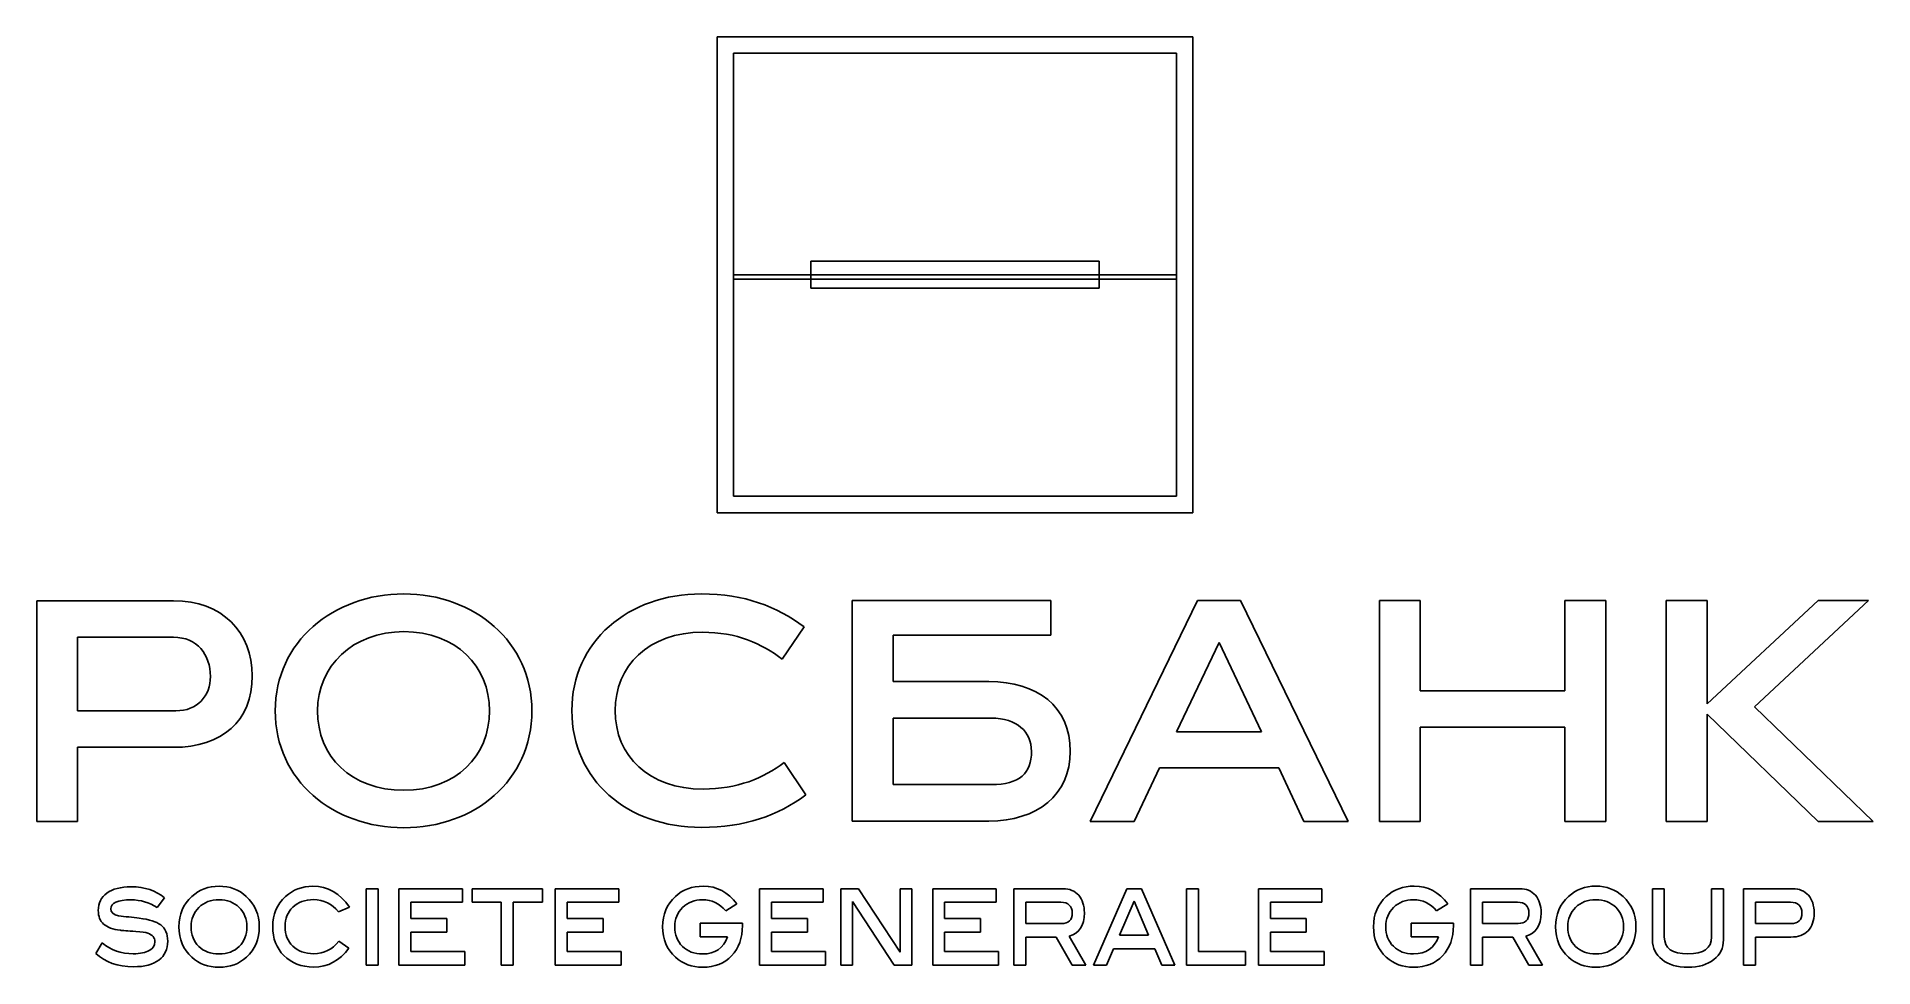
# Model space of a CAD drawing. Extents: x 0 to 39.7, y 0 to 20.1.
import ezdxf

# ---------------------------------------------------------------- set-up
doc = ezdxf.new("R2010")
doc.units = 0
doc.layers.get('0').update_dxf_attribs({"linetype": 'CONTINUOUS'})

msp = doc.modelspace()

# ---------------------------------------------------------------- linework, layer by layer
at = {"color": 7}
for p, q in [((14.699614, 20.109914), (24.985549, 20.109914)), ((14.699614, 9.823979), (14.699614, 20.109914)), ((24.985549, 20.109914), (24.985549, 9.823979)), ((24.630288, 19.754631), (15.054832, 19.754631)), ((15.054832, 19.754631), (15.054832, 14.87102)), ((24.630288, 14.87102), (24.630288, 19.754631)), ((16.728011, 15.258278), (22.957487, 15.258278)), ((16.728011, 14.675279), (16.728011, 15.258278)), ((22.957487, 15.258278), (22.957487, 14.675279)), ((24.630288, 14.966579), (15.054832, 14.966579)), ((15.054832, 14.966579), (15.054832, 10.179262)), ((15.054832, 14.87102), (24.630288, 14.87102)), ((24.630288, 10.179262), (24.630288, 14.966579)), ((22.957487, 14.675279), (16.728011, 14.675279)), ((15.054832, 10.179262), (24.630288, 10.179262)), ((24.985549, 9.823979), (14.699614, 9.823979)), ((-0.0011, 3.15154), (-0.0011, 7.923178)), ((-0.0011, 7.923178), (2.95706, 7.923178)), ((18.502937, 7.927854), (17.618714, 7.927854)), ((17.618714, 7.927854), (17.618714, 3.160222)), ((21.916723, 7.927854), (18.502937, 7.927854)), ((21.916723, 7.180377), (21.916723, 7.927854)), ((22.76017, 3.152058), (25.082114, 7.923696)), ((25.082114, 7.923696), (26.010515, 7.923696)), ((26.010515, 7.923696), (28.338949, 3.152058)), ((29.012475, 3.152058), (29.012475, 7.923696)), ((29.012475, 7.923696), (29.897076, 7.923696)), ((29.897076, 7.923696), (29.897076, 5.976539)), ((33.0198, 5.976539), (33.0198, 7.923696)), ((33.0198, 7.923696), (33.90479, 7.923696)), ((33.90479, 7.923696), (33.90479, 3.152058)), ((35.214133, 3.152058), (35.214133, 7.923696)), ((35.214133, 7.923696), (36.099479, 7.923696)), ((36.099479, 7.923696), (36.099479, 5.697085)), ((36.099479, 5.697085), (38.496486, 7.923696)), ((39.584128, 7.923696), (37.116648, 5.626439)), ((38.496486, 7.923696), (39.584128, 7.923696)), ((16.582874, 7.357899), (16.110866, 6.656976)), ((18.502937, 6.174417), (18.502937, 7.180377)), ((18.502937, 7.180377), (21.916723, 7.180377)), ((2.957092, 7.133725), (0.882757, 7.133725)), ((0.882757, 7.133725), (0.882757, 5.543288)), ((25.55221, 7.020402), (24.630277, 5.086225)), ((26.469187, 5.086225), (25.55221, 7.020402)), ((20.574984, 6.174417), (18.502937, 6.174417)), ((29.897076, 5.976539), (33.0198, 5.976539)), ((37.116648, 5.626439), (39.686231, 3.152058)), ((0.882757, 5.543288), (3.008128, 5.543288)), ((18.502916, 3.948541), (18.502916, 5.385365)), ((18.502916, 5.385365), (20.625631, 5.385365)), ((33.0198, 5.193371), (29.897076, 5.193371)), ((29.897076, 5.193371), (29.897076, 3.152058)), ((33.0198, 3.152058), (33.0198, 5.193371)), ((38.496486, 3.152058), (36.099479, 5.467933)), ((36.099479, 5.467933), (36.099479, 3.152058)), ((24.630277, 5.086225), (26.469187, 5.086225)), ((2.95706, 4.754634), (0.882724, 4.754634)), ((0.882724, 4.754634), (0.882724, 3.15154)), ((16.149332, 4.42367), (16.620595, 3.724615)), ((24.261128, 4.310163), (23.714467, 3.152058)), ((26.837958, 4.310163), (24.261128, 4.310163)), ((27.384252, 3.152058), (26.837958, 4.310163)), ((20.625631, 3.948541), (18.502916, 3.948541)), ((0.882724, 3.15154), (-0.0011, 3.15154)), ((17.618714, 3.160222), (20.574984, 3.160222)), ((23.714467, 3.152058), (22.76017, 3.152058)), ((28.338949, 3.152058), (27.384252, 3.152058)), ((29.897076, 3.152058), (29.012475, 3.152058)), ((33.90479, 3.152058), (33.0198, 3.152058)), ((36.099479, 3.152058), (35.214133, 3.152058)), ((39.686231, 3.152058), (38.496486, 3.152058)), ((7.375056, 1.69882), (7.118669, 1.69882)), ((7.118669, 1.69882), (7.118669, 0.048913)), ((7.375056, 0.048913), (7.375056, 1.69882)), ((7.826492, 0.048913), (7.826492, 1.69882)), ((7.826492, 1.69882), (9.19795, 1.69882)), ((9.19795, 1.69882), (9.19795, 1.405706)), ((9.406725, 1.405307), (9.406725, 1.69881)), ((9.406725, 1.69881), (10.92561, 1.69881)), ((10.92561, 1.69881), (10.92561, 1.405307)), ((11.205614, 0.048913), (11.205614, 1.69882)), ((11.205614, 1.69882), (12.576694, 1.69882)), ((12.576694, 1.69882), (12.576694, 1.405706)), ((15.620953, 0.048892), (15.620953, 1.698799)), ((15.620953, 1.698799), (16.992022, 1.698799)), ((16.992022, 1.698799), (16.992022, 1.405685)), ((17.373752, 0.048892), (17.373752, 1.698799)), ((17.373752, 1.698799), (17.758149, 1.698799)), ((17.758149, 1.698799), (18.654532, 0.324922)), ((18.654532, 0.324922), (18.654532, 1.698799)), ((18.654532, 1.698799), (18.911297, 1.698799)), ((18.911297, 1.698799), (18.911297, 0.048892)), ((19.362744, 0.048892), (19.362744, 1.698799)), ((19.362744, 1.698799), (20.733436, 1.698799)), ((20.733436, 1.698799), (20.733436, 1.405685)), ((21.115166, 0.048892), (21.115166, 1.698799)), ((21.115166, 1.698799), (22.181102, 1.698799)), ((22.834056, 0.048892), (23.552927, 1.698799)), ((23.552927, 1.698799), (23.87293, 1.698799)), ((23.87293, 1.698799), (24.591423, 0.048892)), ((24.846288, 0.048892), (24.846288, 1.698799)), ((24.846288, 1.698799), (25.103053, 1.698799)), ((25.103053, 1.698799), (25.103053, 0.342006)), ((26.401748, 0.048892), (26.401748, 1.698799)), ((26.401748, 1.698799), (27.772817, 1.698799)), ((27.772817, 1.698799), (27.772817, 1.405685)), ((30.983995, 0.049831), (30.983995, 1.699738)), ((30.983995, 1.699738), (32.049153, 1.699738)), ((34.9136, 0.59214), (34.9136, 1.699285)), ((34.9136, 1.699285), (35.170365, 1.699285)), ((35.170365, 1.699285), (35.170365, 0.655422)), ((36.191723, 0.655422), (36.191723, 1.699285)), ((36.191723, 1.699285), (36.448488, 1.699285)), ((36.448488, 1.699285), (36.448488, 0.59214)), ((36.8835, 1.699274), (37.949436, 1.699285)), ((36.8835, 0.049367), (36.8835, 1.699274)), ((2.759343, 1.500337), (2.60047, 1.291195)), ((6.756377, 1.301605), (6.520184, 1.199988)), ((9.19795, 1.405706), (8.083257, 1.405706)), ((8.083257, 1.405706), (8.083257, 1.051924)), ((10.037974, 1.405307), (9.406725, 1.405307)), ((10.037974, 0.048902), (10.037974, 1.405307)), ((10.92561, 1.405307), (10.29435, 1.405307)), ((10.29435, 1.405307), (10.29435, 0.048902)), ((12.576694, 1.405706), (11.462001, 1.405706)), ((11.462001, 1.405706), (11.462001, 1.051924)), ((15.129896, 1.370718), (14.887212, 1.220711)), ((16.992022, 1.405685), (15.877718, 1.405685)), ((15.877718, 1.405685), (15.877718, 1.051903)), ((18.528056, 0.048892), (17.630517, 1.424237)), ((17.630517, 1.424237), (17.630517, 0.048892)), ((20.733436, 1.405685), (19.619131, 1.405685)), ((19.619131, 1.405685), (19.619131, 1.051903)), ((22.126222, 1.405285), (21.371931, 1.405285)), ((21.371931, 1.405285), (21.371931, 0.94697)), ((23.714457, 1.426505), (23.399021, 0.695853)), ((24.026847, 0.695853), (23.714457, 1.426505)), ((27.772817, 1.405685), (26.658513, 1.405685)), ((26.658513, 1.405685), (26.658513, 1.051903)), ((30.492559, 1.371496), (30.249887, 1.221488)), ((31.995062, 1.406225), (31.240382, 1.406225)), ((31.240382, 1.406225), (31.240382, 0.947899)), ((37.894999, 1.405771), (37.140308, 1.405771)), ((37.140308, 1.405771), (37.140308, 0.947456)), ((8.083257, 1.051924), (8.85852, 1.051924)), ((8.85852, 1.051924), (8.85852, 0.758756)), ((11.462001, 1.051924), (12.237642, 1.051924)), ((12.237642, 1.051924), (12.237642, 0.758756)), ((14.333683, 0.95252), (15.249893, 0.952542)), ((14.333683, 0.659007), (14.333683, 0.95252)), ((15.249893, 0.952542), (15.249893, 0.901895)), ((15.877718, 1.051903), (16.65297, 1.051903)), ((16.65297, 1.051903), (16.65297, 0.758734)), ((19.619131, 1.051903), (20.394383, 1.051903)), ((20.394383, 1.051903), (20.394383, 0.758734)), ((21.371931, 0.94697), (22.14147, 0.94697)), ((26.658513, 1.051903), (27.433775, 1.051903)), ((27.433775, 1.051903), (27.433775, 0.758734)), ((29.696725, 0.953298), (30.612934, 0.95332)), ((29.696725, 0.659784), (29.696725, 0.953298)), ((30.612934, 0.95332), (30.612934, 0.902673)), ((31.240382, 0.947899), (32.009921, 0.947899)), ((37.140308, 0.947456), (37.910236, 0.947456)), ((1.277013, 0.301963), (1.416448, 0.530047)), ((6.524752, 0.564149), (6.745708, 0.41682)), ((8.85852, 0.758756), (8.083257, 0.758756)), ((8.083257, 0.758756), (8.083257, 0.342027)), ((12.237642, 0.758756), (11.462001, 0.758756)), ((11.462001, 0.758756), (11.462001, 0.342027)), ((14.928356, 0.659007), (14.333683, 0.659007)), ((16.65297, 0.758734), (15.877718, 0.758734)), ((15.877718, 0.758734), (15.877718, 0.342006)), ((20.394383, 0.758734), (19.619131, 0.758734)), ((19.619131, 0.758734), (19.619131, 0.342006)), ((22.02833, 0.653791), (21.371931, 0.653791)), ((21.371931, 0.653791), (21.371931, 0.048892)), ((22.373095, 0.048892), (22.02833, 0.653791)), ((22.312524, 0.674287), (22.668725, 0.048892)), ((23.267977, 0.402274), (23.117106, 0.048892)), ((24.157902, 0.402274), (23.267977, 0.402274)), ((23.399021, 0.695853), (24.026847, 0.695853)), ((24.308752, 0.048892), (24.157902, 0.402274)), ((27.433775, 0.758734), (26.658513, 0.758734)), ((26.658513, 0.758734), (26.658513, 0.342006)), ((30.291408, 0.659784), (29.696725, 0.659784)), ((31.897148, 0.65473), (31.240382, 0.65473)), ((31.240382, 0.65473), (31.240382, 0.049831)), ((32.241924, 0.049831), (31.897148, 0.65473)), ((32.180964, 0.675227), (32.537165, 0.049831)), ((37.906003, 0.654277), (37.140265, 0.654277)), ((37.140265, 0.654277), (37.140265, 0.049367)), ((7.118669, 0.048913), (7.375056, 0.048913)), ((9.247096, 0.048913), (7.826492, 0.048913)), ((8.083257, 0.342027), (9.247096, 0.342027)), ((9.247096, 0.342027), (9.247096, 0.048913)), ((10.29435, 0.048902), (10.037974, 0.048902)), ((12.62584, 0.048913), (11.205614, 0.048913)), ((11.462001, 0.342027), (12.62584, 0.342027)), ((12.62584, 0.342027), (12.62584, 0.048913)), ((17.041179, 0.048892), (15.620953, 0.048892)), ((15.877718, 0.342006), (17.041179, 0.342006)), ((17.041179, 0.342006), (17.041179, 0.048892)), ((17.630517, 0.048892), (17.373752, 0.048892)), ((18.911297, 0.048892), (18.528056, 0.048892)), ((20.78297, 0.048892), (19.362744, 0.048892)), ((19.619131, 0.342006), (20.78297, 0.342006)), ((20.78297, 0.342006), (20.78297, 0.048892)), ((21.371931, 0.048892), (21.115166, 0.048892)), ((22.668725, 0.048892), (22.373095, 0.048892)), ((23.117106, 0.048892), (22.834056, 0.048892)), ((24.591423, 0.048892), (24.308752, 0.048892)), ((26.122888, 0.048892), (24.846288, 0.048892)), ((25.103053, 0.342006), (26.122888, 0.342006)), ((26.122888, 0.342006), (26.122888, 0.048892)), ((27.821596, 0.048892), (26.401748, 0.048892)), ((26.658513, 0.342006), (27.821596, 0.342006)), ((27.821596, 0.342006), (27.821596, 0.048892)), ((31.240382, 0.049831), (30.983995, 0.049831)), ((32.537165, 0.049831), (32.241924, 0.049831)), ((37.140265, 0.049367), (36.8835, 0.049367))]:
    msp.add_line(p, q, dxfattribs=at)
for points in [[(5.151771, 5.543288), (5.151771, 7.038501), (6.411612, 8.069027), (7.931252, 8.069027)], [(7.931252, 8.069027), (9.458538, 8.069027), (10.698174, 7.038501), (10.698174, 5.543288)], [(11.563338, 5.550166), (11.563338, 7.038684), (12.783547, 8.069546), (14.362635, 8.069546)], [(14.362635, 8.069546), (15.304373, 8.069546), (15.978288, 7.80169), (16.582874, 7.357899)], [(2.95706, 7.923178), (4.000135, 7.923178), (4.655001, 7.241671), (4.655001, 6.300062)], [(7.931252, 7.254327), (6.824194, 7.254327), (6.066836, 6.504248), (6.066836, 5.543288)], [(9.781587, 5.543288), (9.781587, 6.504248), (9.06385, 7.254327), (7.931252, 7.254327)], [(14.388541, 7.242189), (13.223191, 7.242189), (12.498219, 6.504766), (12.498219, 5.550166)], [(16.110866, 6.656976), (15.672766, 6.995154), (15.119604, 7.242189), (14.388541, 7.242189)], [(3.752527, 6.287406), (3.752527, 6.757643), (3.465655, 7.133725), (2.957092, 7.133725)], [(4.655001, 6.300062), (4.655001, 5.319351), (4.000124, 4.754634), (2.95706, 4.754634)], [(3.008128, 5.543288), (3.465655, 5.543288), (3.752527, 5.860699), (3.752527, 6.287406)], [(22.334273, 4.666958), (22.334273, 5.646125), (21.616925, 6.174417), (20.574984, 6.174417)], [(7.931252, 3.017936), (6.411601, 3.017936), (5.151771, 4.029122), (5.151771, 5.543288)], [(6.066836, 5.543288), (6.066836, 4.557479), (6.792197, 3.826416), (7.931252, 3.826416)], [(7.931252, 3.826416), (9.06385, 3.826416), (9.781587, 4.563375), (9.781587, 5.543288)], [(10.698174, 5.543288), (10.698174, 4.029122), (9.458538, 3.017936), (7.931252, 3.017936)], [(14.362635, 3.024416), (12.765653, 3.024416), (11.563338, 4.036001), (11.563338, 5.550166)], [(12.498219, 5.550166), (12.498219, 4.563894), (13.230037, 3.852582), (14.400345, 3.852582)], [(20.625631, 5.385365), (21.180304, 5.385365), (21.495362, 5.09292), (21.495362, 4.666958)], [(14.400345, 3.852582), (15.131418, 3.852582), (15.710476, 4.087695), (16.149332, 4.42367)], [(20.574984, 3.160222), (21.616914, 3.160222), (22.334273, 3.726818), (22.334273, 4.666958)], [(21.495362, 4.666958), (21.495362, 4.197056), (21.245443, 3.948541), (20.625631, 3.948541)], [(16.620595, 3.724615), (16.016765, 3.279291), (15.304373, 3.024416), (14.362635, 3.024416)], [(1.329215, 1.229793), (1.329215, 1.38683), (1.391308, 1.511449), (1.515506, 1.603736)], [(1.515506, 1.603736), (1.638927, 1.695311), (1.812648, 1.741012), (2.035894, 1.741012)], [(2.035894, 1.741012), (2.333803, 1.741012), (2.574574, 1.661424), (2.759343, 1.500337)], [(3.349448, 1.531837), (3.512501, 1.679901), (3.709073, 1.75396), (3.939931, 1.75396)], [(3.939931, 1.75396), (4.168511, 1.75396), (4.364705, 1.679879), (4.527758, 1.531837)], [(5.375016, 1.531805), (5.535013, 1.677655), (5.731973, 1.751314), (5.964743, 1.751314)], [(5.964743, 1.751314), (6.292371, 1.751314), (6.555993, 1.601382), (6.756377, 1.301573)], [(13.79957, 1.531773), (13.9611, 1.679836), (14.163007, 1.753895), (14.404535, 1.753895)], [(14.404535, 1.753895), (14.696731, 1.753895), (14.938269, 1.625928), (15.129896, 1.370718)], [(22.181102, 1.698799), (22.320526, 1.698799), (22.43251, 1.651608), (22.515197, 1.556696)], [(29.162612, 1.53255), (29.324141, 1.680614), (29.52567, 1.754672), (29.767587, 1.754672)], [(29.767587, 1.754672), (30.059394, 1.754672), (30.301311, 1.626705), (30.492559, 1.371496)], [(32.049153, 1.699738), (32.189344, 1.699738), (32.300962, 1.652547), (32.383638, 1.557625)], [(33.099841, 1.532269), (33.262516, 1.680333), (33.459844, 1.754391), (33.689946, 1.754391)], [(33.689946, 1.754391), (33.918904, 1.754391), (34.115098, 1.680311), (34.278151, 1.532269)], [(37.949436, 1.699285), (38.089238, 1.699285), (38.200478, 1.652094), (38.283532, 1.557182)], [(1.445022, 0.933342), (1.368026, 1.000619), (1.329215, 1.099612), (1.329215, 1.229793)], [(2.039706, 1.458275), (1.745987, 1.458275), (1.598928, 1.393482), (1.598928, 1.263334)], [(1.598928, 1.263334), (1.598928, 1.186662), (1.654218, 1.136037), (1.764269, 1.113327)], [(2.60047, 1.291195), (2.428671, 1.402823), (2.241235, 1.458275), (2.039706, 1.458275)], [(3.070589, 0.877846), (3.070589, 1.145712), (3.163135, 1.363688), (3.349448, 1.531837)], [(3.503732, 1.295288), (3.39097, 1.18447), (3.334589, 1.045304), (3.334589, 0.876766)], [(3.939553, 1.460835), (3.761642, 1.460835), (3.616505, 1.40576), (3.503732, 1.295288)], [(4.37194, 1.296432), (4.259945, 1.405793), (4.115942, 1.460835), (3.939553, 1.460835)], [(4.539572, 0.876766), (4.539572, 1.047194), (4.483957, 1.186683), (4.37194, 1.296432)], [(4.527758, 1.531837), (4.713671, 1.362208), (4.806617, 1.144168), (4.806617, 0.877846)], [(5.098057, 0.880362), (5.098057, 1.146749), (5.190604, 1.363656), (5.375016, 1.531805)], [(5.532734, 1.301573), (5.420728, 1.193292), (5.365103, 1.053404), (5.365103, 0.881907)], [(5.981503, 1.462962), (5.793689, 1.462962), (5.643973, 1.4094), (5.532734, 1.301573)], [(6.520184, 1.199988), (6.378837, 1.375167), (6.199025, 1.462962), (5.981503, 1.462962)], [(13.523, 0.877781), (13.523, 1.145648), (13.614791, 1.363623), (13.79957, 1.531773)], [(13.95691, 1.29478), (13.844148, 1.184286), (13.787389, 1.044797), (13.787389, 0.876248)], [(14.388919, 1.460316), (14.214064, 1.460316), (14.070061, 1.405242), (13.95691, 1.29478)], [(14.887212, 1.220711), (14.752734, 1.380361), (14.586647, 1.460316), (14.388919, 1.460316)], [(22.374996, 1.169837), (22.374996, 1.326799), (22.292276, 1.405285), (22.126222, 1.405285)], [(22.515197, 1.556696), (22.597809, 1.461882), (22.639385, 1.334639), (22.639385, 1.175798)], [(28.886042, 0.878559), (28.886042, 1.146425), (28.977832, 1.364401), (29.162612, 1.53255)], [(29.319952, 1.295558), (29.206812, 1.185064), (29.15042, 1.045574), (29.15042, 0.877025)], [(29.751961, 1.461094), (29.577105, 1.461094), (29.433102, 1.40602), (29.319952, 1.295558)], [(30.249887, 1.221488), (30.115397, 1.381139), (29.9493, 1.461094), (29.751961, 1.461094)], [(32.243447, 1.170777), (32.243447, 1.327738), (32.160835, 1.406225), (31.995062, 1.406225)], [(32.383638, 1.557625), (32.466681, 1.462811), (32.508214, 1.335578), (32.508214, 1.176738)], [(32.820604, 0.878278), (32.820604, 1.146144), (32.913582, 1.36412), (33.099841, 1.532269)], [(33.254514, 1.29572), (33.141752, 1.184902), (33.085371, 1.045736), (33.085371, 0.877198)], [(33.689568, 1.461267), (33.512045, 1.461267), (33.36652, 1.406192), (33.254514, 1.29572)], [(34.122333, 1.296864), (34.010338, 1.406225), (33.866335, 1.461267), (33.689568, 1.461267)], [(34.289965, 0.877198), (34.289965, 1.047626), (34.233918, 1.187115), (34.122333, 1.296864)], [(34.278151, 1.532269), (34.464064, 1.36264), (34.557021, 1.1446), (34.557021, 0.878278)], [(38.143773, 1.170323), (38.143773, 1.327285), (38.060729, 1.405771), (37.894999, 1.405771)], [(38.283532, 1.557182), (38.366143, 1.462368), (38.408108, 1.335125), (38.408108, 1.175474)], [(1.805791, 0.801617), (1.642739, 0.821271), (1.522742, 0.865222), (1.445022, 0.933342)], [(1.764269, 1.113327), (1.914752, 1.09702), (2.065224, 1.07985), (2.215328, 1.062032)], [(2.142565, 0.777427), (1.959697, 0.788658), (1.847324, 0.796325), (1.805791, 0.801617)], [(2.215328, 1.062032), (2.431716, 1.035251), (2.586, 0.987628), (2.677434, 0.917316)], [(2.677434, 0.917316), (2.778727, 0.841076), (2.830195, 0.724254), (2.830195, 0.567216)], [(3.347159, 0.218974), (3.16239, 0.386724), (3.070589, 0.606567), (3.070589, 0.877846)], [(3.334589, 0.876766), (3.334589, 0.702321), (3.390203, 0.560543), (3.500309, 0.452673)], [(4.374986, 0.452673), (4.484702, 0.560553), (4.539572, 0.702321), (4.539572, 0.876766)], [(4.806617, 0.877846), (4.806617, 0.608047), (4.714395, 0.388603), (4.530036, 0.218974)], [(5.341486, 0.252353), (5.1792, 0.415352), (5.098057, 0.624818), (5.098057, 0.880362)], [(5.365103, 0.881907), (5.365103, 0.704772), (5.420717, 0.562681), (5.532734, 0.456269)], [(13.79957, 0.218909), (13.614812, 0.386659), (13.523, 0.606503), (13.523, 0.877781)], [(13.787389, 0.876248), (13.787389, 0.703606), (13.842248, 0.562238), (13.95272, 0.453623)], [(15.249893, 0.901895), (15.249893, 0.634083), (15.171817, 0.416777), (15.015222, 0.251252)], [(22.14147, 0.94697), (22.297276, 0.94697), (22.374996, 1.021806), (22.374996, 1.169837)], [(22.639385, 1.175798), (22.639385, 0.901906), (22.530813, 0.734891), (22.312524, 0.674287)], [(29.162612, 0.219687), (28.977843, 0.387437), (28.886042, 0.60728), (28.886042, 0.878559)], [(29.15042, 0.877025), (29.15042, 0.704384), (29.20571, 0.563016), (29.315772, 0.4544)], [(30.612934, 0.902673), (30.612934, 0.634861), (30.534858, 0.417555), (30.377875, 0.252029)], [(32.009921, 0.947899), (32.165727, 0.947899), (32.243447, 1.022735), (32.243447, 1.170777)], [(32.508214, 1.176738), (32.508214, 0.902846), (32.398875, 0.735819), (32.180964, 0.675227)], [(33.097552, 0.219406), (32.913172, 0.387156), (32.820604, 0.606999), (32.820604, 0.878278)], [(33.085371, 0.877198), (33.085371, 0.702753), (33.140229, 0.560985), (33.250712, 0.453105)], [(34.12539, 0.453105), (34.235106, 0.560985), (34.289965, 0.702753), (34.289965, 0.877198)], [(34.557021, 0.878278), (34.557021, 0.608479), (34.464798, 0.389035), (34.280062, 0.219406)], [(37.910236, 0.947456), (38.065286, 0.947456), (38.143773, 1.022292), (38.143773, 1.170323)], [(38.408108, 1.175474), (38.408108, 1.009193), (38.36502, 0.880827), (38.278197, 0.790418)], [(1.416448, 0.530047), (1.597794, 0.372275), (1.82065, 0.292989), (2.085039, 0.292989)], [(2.402375, 0.737256), (2.346329, 0.756909), (2.259895, 0.769976), (2.142565, 0.777427)], [(2.55248, 0.552767), (2.55248, 0.639806), (2.502157, 0.7019), (2.402375, 0.737256)], [(2.430193, 0.364046), (2.511725, 0.411345), (2.55248, 0.474216), (2.55248, 0.552767)], [(2.830195, 0.567216), (2.830195, 0.390493), (2.766589, 0.253617), (2.640091, 0.157248)], [(3.500309, 0.452673), (3.611159, 0.344381), (3.757074, 0.290473), (3.939553, 0.290473)], [(3.939553, 0.290473), (4.120121, 0.290473), (4.26528, 0.34436), (4.374986, 0.452673)], [(5.532734, 0.456269), (5.643973, 0.34882), (5.795212, 0.295214), (5.985693, 0.295214)], [(6.745708, 0.41682), (6.551414, 0.143738), (6.295794, 0.006862), (5.979981, 0.006862)], [(5.985693, 0.295214), (6.205882, 0.295214), (6.386083, 0.384845), (6.524752, 0.564149)], [(13.95272, 0.453623), (14.063203, 0.344608), (14.20834, 0.289555), (14.388919, 0.289555)], [(14.388919, 0.289555), (14.659399, 0.289555), (14.839222, 0.412706), (14.928356, 0.659007)], [(29.315772, 0.4544), (29.426234, 0.345386), (29.571393, 0.290333), (29.751961, 0.290333)], [(29.751961, 0.290333), (30.02244, 0.290333), (30.202253, 0.413483), (30.291408, 0.659784)], [(33.250712, 0.453105), (33.361185, 0.344813), (33.507467, 0.290905), (33.689568, 0.290905)], [(33.689568, 0.290905), (33.870147, 0.290905), (34.015673, 0.344792), (34.12539, 0.453105)], [(35.121608, 0.167301), (34.982929, 0.277061), (34.9136, 0.418429), (34.9136, 0.59214)], [(35.170365, 0.655422), (35.170365, 0.412069), (35.341031, 0.290452), (35.682005, 0.290452)], [(35.682005, 0.290452), (36.021803, 0.290452), (36.191723, 0.412069), (36.191723, 0.655422)], [(36.448488, 0.59214), (36.448488, 0.418429), (36.37916, 0.277061), (36.240102, 0.167301)], [(38.278197, 0.790418), (38.191374, 0.699276), (38.067911, 0.654277), (37.906003, 0.654277)], [(2.089985, 0.012542), (1.750933, 0.012542), (1.479686, 0.109624), (1.277013, 0.301963)], [(2.085039, 0.292989), (2.23361, 0.292989), (2.349051, 0.316423), (2.430193, 0.364046)], [(2.640091, 0.157248), (2.513615, 0.061245), (2.330001, 0.012542), (2.089985, 0.012542)], [(3.939931, 0.001668), (3.70336, 0.001668), (3.506399, 0.074237), (3.347159, 0.218974)], [(4.530036, 0.218974), (4.372707, 0.074258), (4.175746, 0.001668), (3.939931, 0.001668)], [(5.979981, 0.006862), (5.716736, 0.006862), (5.503771, 0.088718), (5.341486, 0.252353)], [(14.389308, 0.001603), (14.155005, 0.001603), (13.958433, 0.074496), (13.79957, 0.218909)], [(15.015222, 0.251252), (14.858271, 0.084971), (14.650263, 0.001603), (14.389308, 0.001603)], [(29.752728, 0.002381), (29.518046, 0.002381), (29.321474, 0.075273), (29.162612, 0.219687)], [(30.377875, 0.252029), (30.221302, 0.085748), (30.012927, 0.002381), (29.752728, 0.002381)], [(33.689946, 0.0021), (33.453753, 0.0021), (33.256414, 0.074668), (33.097552, 0.219406)], [(34.280062, 0.219406), (34.123111, 0.07469), (33.92615, 0.0021), (33.689946, 0.0021)], [(35.682005, 0.0021), (35.447324, 0.0021), (35.260655, 0.057174), (35.121608, 0.167301)], [(36.240102, 0.167301), (36.101434, 0.057153), (35.915132, 0.0021), (35.682005, 0.0021)]]:
    msp.add_open_spline(points, degree=3, dxfattribs=at)

doc.saveas('drawing.dxf')
